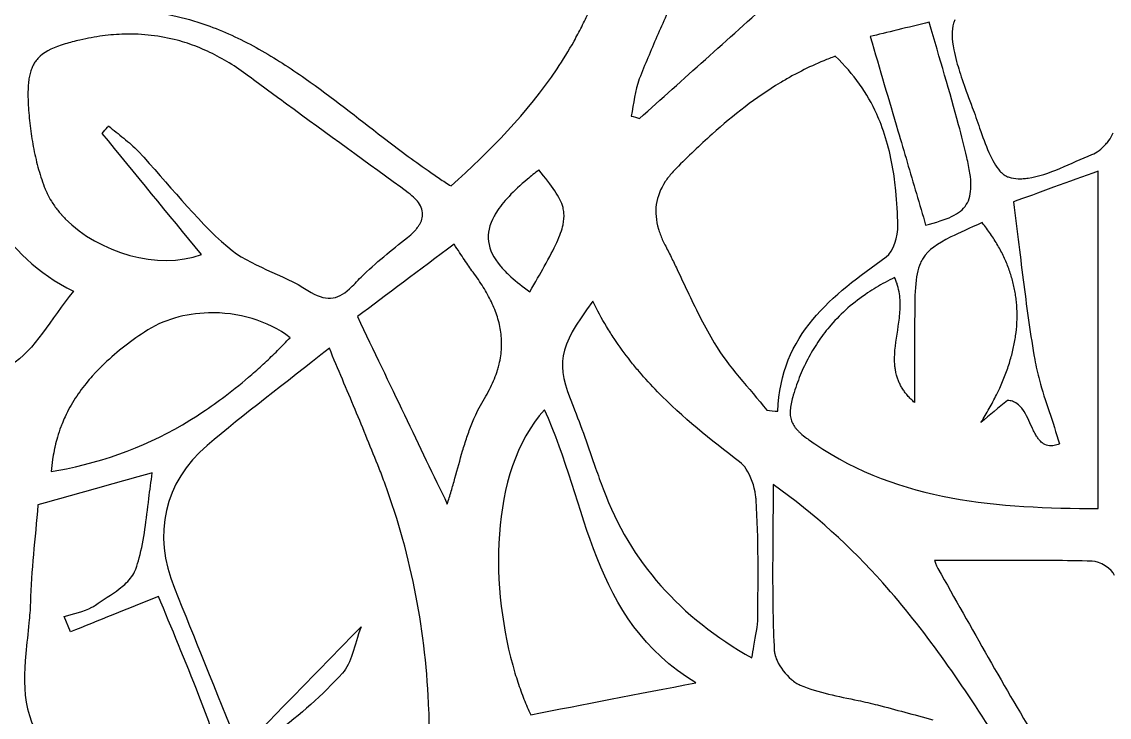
# Model space of a CAD drawing. Extents: x 0 to 430, y 0 to 430.
# Drawn here: x 82.9 to 142.4, y 235.5 to 273.6 of the extents above; entities that cross this region are included whole.
import ezdxf

# ---------------------------------------------------------------- set-up
doc = ezdxf.new("R2010")
doc.units = 0
doc.layers.add('Calque_1', color=7, linetype='CONTINUOUS')

msp = doc.modelspace()

# ---------------------------------------------------------------- linework, layer by layer
at = {"layer": 'Calque_1', "color": 7}
for points in [[(132.58785, 273.54611), (132.58755, 273.54611)], [(88.52355, 272.88742), (88.52409, 272.88723)], [(113.5557, 273.29857), (113.5557, 273.29908)], [(117.67425, 272.75804), (117.67425, 272.75753)], [(91.41071, 272.55256), (91.4102, 272.55256)], [(113.13402, 272.50275), (113.13402, 272.50327)], [(127.43642, 271.67543), (127.43644, 271.67594)], [(83.46445, 271.06357), (83.46445, 271.06306)], [(83.58331, 271.29405), (83.58331, 271.29353)], [(112.20643, 270.98915), (112.20643, 270.98967)], [(83.30425, 270.51735), (83.30425, 270.51684)], [(83.37195, 270.80571), (83.37195, 270.80519)], [(83.23765, 269.83781), (83.23765, 269.83729)], [(83.25985, 270.19541), (83.25985, 270.19489)], [(83.23565, 269.44145), (83.23565, 269.44093)], [(83.25325, 269.00375), (83.25325, 269.00324)], [(83.29455, 268.43583), (83.29455, 268.43531)], [(83.35295, 267.86584), (83.35295, 267.86532)], [(87.30034, 267.44847), (87.30034, 267.44899)], [(83.42995, 267.29533), (83.42995, 267.29481)], [(88.47955, 267.18754), (88.48006, 267.18754)], [(83.64336, 266.16361), (83.64336, 266.1631)], [(83.78185, 265.60758), (83.78185, 265.60706)], [(83.94308, 265.06032), (83.94308, 265.05981)], [(111.20944, 265.45132), (111.20901, 265.45137)], [(118.72896, 265.53575), (118.72896, 265.53523)], [(136.61214, 265.23919), (136.61266, 265.23868)], [(136.77854, 265.12447), (136.77905, 265.12396)], [(141.83141, 246.8954), (141.83141, 265.37969), (141.83091, 265.38007)], [(84.1286, 264.52547), (84.1286, 264.52496)], [(106.39851, 264.57249), (106.39903, 264.57249)], [(84.24074, 264.25469), (84.24074, 264.25417)], [(84.52081, 263.73278), (84.52081, 263.73227)], [(84.68721, 263.48164), (84.68721, 263.48112)], [(112.5308, 263.38737), (112.5308, 263.38788)], [(85.06806, 263.00312), (85.06857, 263.00261)], [(104.77678, 262.67048), (104.77678, 262.67099)], [(112.5825, 263.08919), (112.5825, 263.08971)], [(104.49872, 262.21211), (104.49872, 262.21262)], [(112.5355, 262.44892), (112.5355, 262.44944)], [(135.71979, 262.25521), (135.71979, 262.25572)], [(117.85101, 261.9308), (117.85101, 261.93028)], [(106.5652, 261.38338), (106.56485, 261.38342)], [(136.50888, 261.00412), (136.50888, 261.00464)], [(137.48906, 261.35861), (137.48906, 261.35809)], [(107.13519, 260.52555), (107.13519, 260.52606), (107.13519, 260.52658)], [(132.25075, 260.62481), (132.25075, 260.6243)], [(136.66702, 260.68683), (136.66702, 260.68734)], [(136.80913, 260.36746), (136.80913, 260.36798)], [(107.60545, 259.84807), (107.60545, 259.84859)], [(111.50765, 260.16172), (111.50765, 260.16224)], [(136.93625, 260.04604), (136.93625, 260.04655)], [(137.04735, 259.72254), (137.04735, 259.72306)], [(101.14647, 259.23813), (101.14647, 259.23865)], [(107.89742, 259.43982), (107.89742, 259.44034), (107.89742, 259.44086)], [(108.16407, 259.03261), (108.16407, 259.03313), (108.16407, 259.03365)], [(130.68744, 259.5546), (130.68744, 259.55511)], [(130.77994, 259.33394), (130.77994, 259.33445)], [(137.14295, 259.39698), (137.14295, 259.3975)], [(137.22355, 259.06935), (137.22355, 259.06987)], [(108.40281, 258.6254), (108.40281, 258.62592), (108.40281, 258.62644)], [(137.28815, 258.73966), (137.28815, 258.74017)], [(108.61314, 258.21768), (108.61314, 258.21819)], [(93.11298, 257.62201), (93.11348, 257.62256)], [(108.79245, 257.8074), (108.79245, 257.8084)], [(108.93922, 257.39451), (108.93922, 257.39503), (108.93922, 257.39554)], [(137.39095, 257.73662), (137.39095, 257.73714)], [(137.39495, 257.39762), (137.39495, 257.39814)], [(109.05187, 256.97852), (109.05187, 256.97903), (109.05187, 256.97955)], [(127.1998, 256.9532), (127.1998, 256.95269)], [(97.58764, 256.26034), (97.58764, 256.26086)], [(109.12787, 256.55787), (109.12787, 256.55839), (109.12787, 256.5589)], [(109.16667, 256.13206), (109.16667, 256.13257), (109.16667, 256.13309)], [(126.86493, 256.54548), (126.86493, 256.54496)], [(96.90293, 255.56168), (96.90344, 255.56219), (96.90344, 255.56271)], [(99.73792, 255.6827), (99.73736, 255.68265)], [(109.16467, 255.70004), (109.16467, 255.70056), (109.16467, 255.70108)], [(137.25805, 256.01683), (137.25805, 256.01734)], [(96.20632, 254.89091), (96.20684, 254.89143)], [(109.12227, 255.26079), (109.12227, 255.26131), (109.12227, 255.26182)], [(136.99715, 254.95436), (136.99715, 254.95488)], [(138.36342, 255.06494), (138.36342, 255.06442)], [(86.88525, 254.30424), (86.88525, 254.30372)], [(108.90527, 254.35749), (108.90527, 254.358), (108.90527, 254.35852)], [(130.70204, 254.72853), (130.70204, 254.72905)], [(130.72834, 254.51821), (130.72834, 254.51873)], [(86.50441, 253.87069), (86.50441, 253.87017)], [(95.49629, 254.24909), (95.49681, 254.24961)], [(130.89887, 253.89706), (130.89887, 253.89758)], [(130.99087, 253.69346), (130.99087, 253.69397)], [(138.61871, 253.93271), (138.61871, 253.93219)], [(86.15042, 253.418), (86.15042, 253.41748), (86.15042, 253.41696)], [(131.10353, 253.49192), (131.10353, 253.49243)], [(85.82486, 252.94413), (85.82486, 252.94361), (85.82486, 252.94309)], [(108.2247, 252.92708), (108.2247, 252.9276)], [(125.0361, 252.72504), (125.0361, 252.72452)], [(85.26727, 251.92765), (85.26676, 251.92713)], [(85.52979, 252.44752), (85.52979, 252.447)], [(124.9709, 252.06616), (124.9709, 252.06565)], [(124.9782, 252.37777), (124.9782, 252.37726)], [(124.988, 251.92147), (124.988, 251.92095)], [(135.86802, 252.37777), (135.86802, 252.37829)], [(85.03884, 251.38246), (85.03884, 251.38195)], [(107.53947, 251.53854), (107.53947, 251.53906)], [(84.84712, 250.81092), (84.84712, 250.81041)], [(125.30064, 251.26621), (125.30064, 251.26569)], [(125.54404, 251.01713), (125.54404, 251.01662)], [(125.86185, 250.7634), (125.86236, 250.76288)], [(138.45802, 250.86782), (138.45751, 250.86833)], [(84.69315, 250.21091), (84.69315, 250.21039)], [(107.03459, 250.06059), (107.03459, 250.06111), (107.03459, 250.06162)], [(122.56132, 249.06236), (122.56132, 249.06288)], [(106.61653, 248.57179), (106.61653, 248.57231), (106.61653, 248.57283)], [(102.78889, 248.24284), (102.78889, 248.24336)], [(106.41137, 247.84781), (106.41137, 247.84832)], [(114.72559, 247.98284), (114.72559, 247.98233)], [(124.03557, 248.2103), (124.03507, 248.21029)], [(89.85472, 247.44711), (89.85472, 247.44762)], [(123.10703, 247.35601), (123.10703, 247.35652)], [(83.78017, 247.1132), (83.78017, 247.11268)], [(137.18264, 244.06195), (137.18259, 244.06226)], [(88.23316, 242.50167), (88.23368, 242.50167)], [(88.52979, 242.74869), (88.5303, 242.74869)], [(85.55477, 240.14161), (85.22146, 240.97825)], [(124.11659, 238.984), (124.11659, 238.98348)], [(124.249, 238.57213), (124.24951, 238.57161)], [(125.27994, 237.35773), (125.28046, 237.35721)]]:
    msp.add_lwpolyline(points, dxfattribs=at)
for points in [[(114.16235, 258.26025)], [(111.51028, 252.31443)], [(90.04437, 248.85632)]]:
    msp.add_lwpolyline(points, close=True, dxfattribs=at)
for points in [[(0.14455, 214.99998), (0.14454, 333.66137), (96.33861, 429.85544), (215, 429.85545)], [(116.71927, 268.27201), (119.1115, 270.41545), (121.50358, 272.55883), (124.05991, 274.84939)], [(118.70106, 275.05454), (118.35299, 274.29182), (118.00837, 273.52731), (117.67425, 272.75804)], [(89.49618, 274.16415), (90.80159, 274.04832), (92.02558, 273.75179), (93.19053, 273.32337)], [(113.5557, 273.29908), (113.69125, 273.5689), (113.8218, 273.8433), (113.94689, 274.12281)], [(93.19053, 273.32337), (94.12248, 272.98065), (95.01662, 272.55355), (95.88442, 272.06712)], [(132.58755, 273.54611), (131.43397, 273.26473), (130.20277, 272.96457), (129.35209, 272.75701)], [(134.19395, 267.92423), (133.71503, 269.7135), (133.15324, 271.53234), (132.58785, 273.54611)], [(133.91518, 273.48727), (133.79882, 273.10833), (133.80948, 272.63184), (133.92858, 272.02896)], [(133.98388, 273.66814), (133.95748, 273.61044), (133.93448, 273.55025), (133.91518, 273.48727)], [(87.92464, 272.85623), (87.52283, 272.82453), (87.11647, 272.77103), (86.70456, 272.69603)], [(88.52409, 272.88723), (88.32582, 272.88223), (88.12537, 272.87203), (87.92464, 272.85623)], [(91.4102, 272.55256), (90.47697, 272.80121), (89.51557, 272.91226), (88.52355, 272.88742)], [(113.13402, 272.50327), (113.2794, 272.76393), (113.42013, 273.02875), (113.5557, 273.29857)], [(117.67425, 272.75753), (117.34019, 271.98841), (117.0164, 271.21463), (116.70997, 270.43467)], [(129.35209, 272.75701), (129.88508, 270.94395), (130.36785, 269.3033), (130.86983, 267.59557)], [(85.2783, 272.35807), (84.67284, 272.17662), (84.22573, 271.9701), (83.9068, 271.68214)], [(86.08238, 272.56736), (85.78774, 272.49916), (85.52036, 272.43063), (85.2783, 272.35807)], [(86.70456, 272.69603), (86.49877, 272.65863), (86.29075, 272.61563), (86.08238, 272.56736)], [(91.96727, 272.38668), (91.78299, 272.44738), (91.59722, 272.50284), (91.41071, 272.55256)], [(93.06074, 271.9557), (92.70059, 272.12148), (92.33614, 272.26513), (91.96727, 272.38668)], [(112.20643, 270.98967), (112.53273, 271.4777), (112.84316, 271.98131), (113.13402, 272.50275)], [(83.9068, 271.68214), (83.843, 271.62454), (83.78436, 271.56378), (83.73059, 271.49921)], [(94.12838, 271.39191), (93.77664, 271.60216), (93.42089, 271.78991), (93.06074, 271.9557)], [(95.88442, 272.06712), (96.31832, 271.8239), (96.7454, 271.56586), (97.16755, 271.29611)], [(127.43644, 271.67594), (127.22302, 271.59864), (127.01209, 271.51662), (126.80392, 271.43099)], [(129.7076, 268.50767), (129.19524, 269.64031), (128.46679, 270.70527), (127.43642, 271.67543)], [(133.92858, 272.02896), (133.96828, 271.82808), (134.01988, 271.61346), (134.0831, 271.38352)], [(83.46445, 271.06306), (83.42935, 270.98196), (83.39855, 270.8965), (83.37195, 270.80571)], [(83.58331, 271.29353), (83.53911, 271.22103), (83.49971, 271.14483), (83.46445, 271.06357)], [(83.73059, 271.49921), (83.67679, 271.43461), (83.62755, 271.36651), (83.58331, 271.29405)], [(95.17121, 270.69428), (94.82758, 270.94916), (94.48011, 271.18168), (94.12838, 271.39191)], [(97.16755, 271.29611), (97.5897, 271.02635), (98.00692, 270.74484), (98.42019, 270.45481)], [(106.39903, 264.57249), (108.53152, 266.49881), (110.57459, 268.54864), (112.20643, 270.98915)], [(126.80392, 271.43099), (126.38759, 271.25974), (125.98173, 271.07241), (125.58488, 270.8703)], [(134.0831, 271.38352), (134.27264, 270.69359), (134.5648, 269.86831), (134.94196, 268.87876)], [(83.30425, 270.51684), (83.28575, 270.41542), (83.27075, 270.30831), (83.25985, 270.19541)], [(83.37195, 270.80519), (83.34535, 270.71439), (83.32275, 270.61874), (83.30425, 270.51735)], [(97.38761, 269.0613), (96.64738, 269.6035), (95.90811, 270.14759), (95.17121, 270.69428)], [(98.42019, 270.45481), (99.86661, 269.43971), (101.26714, 268.31953), (102.68349, 267.22865)], [(116.70997, 270.43467), (116.45996, 269.79802), (116.40955, 269.08311), (116.26813, 268.40379)], [(124.99628, 270.55663), (124.80246, 270.44856), (124.61021, 270.3365), (124.42061, 270.22176)], [(125.58488, 270.8703), (125.38645, 270.76925), (125.19023, 270.66477), (124.99628, 270.55663)], [(83.23765, 269.83729), (83.23365, 269.71194), (83.23365, 269.5801), (83.23565, 269.44145)], [(83.25985, 270.19489), (83.24895, 270.08196), (83.24145, 269.96313), (83.23765, 269.83781)], [(124.42061, 270.22176), (123.09266, 269.41808), (121.86488, 268.45571), (120.69267, 267.40643)], [(83.23565, 269.44093), (83.23865, 269.30225), (83.24465, 269.15663), (83.25325, 269.00375)], [(83.25325, 269.00324), (83.26415, 268.81464), (83.27805, 268.62565), (83.29455, 268.43583)], [(104.05852, 264.1939), (101.83961, 265.82288), (99.60828, 267.4347), (97.38761, 269.0613)], [(134.94196, 268.87876), (135.00826, 268.70476), (135.07418, 268.51896), (135.14091, 268.32634)], [(83.29455, 268.43531), (83.31105, 268.24564), (83.33045, 268.05593), (83.35295, 267.86584)], [(116.26813, 268.40379), (116.41858, 268.35979), (116.56911, 268.31599), (116.71927, 268.27201)], [(129.94635, 267.93613), (129.87255, 268.12852), (129.793, 268.31889), (129.7076, 268.50767)], [(135.14091, 268.32634), (135.20761, 268.13372), (135.27503, 267.9346), (135.344, 267.73361)], [(78.73117, 267.94413), (80.28101, 264.36565), (81.75508, 260.74944), (85.73034, 258.81348)], [(83.35295, 267.86532), (83.37545, 267.67523), (83.40115, 267.48505), (83.42995, 267.29533)], [(87.30034, 267.44899), (87.39854, 267.56518), (87.49715, 267.6816), (87.59541, 267.7978)], [(92.72792, 260.81942), (90.89497, 263.05867), (89.09772, 265.25352), (87.30034, 267.44847)], [(87.59541, 267.7978), (87.61331, 267.819), (87.63121, 267.8402), (87.64911, 267.8614)], [(87.64911, 267.8614), (87.92018, 267.63139), (88.20348, 267.41291), (88.47955, 267.18754)], [(120.69267, 267.40643), (120.02278, 266.80679), (119.37088, 266.17904), (118.72896, 265.53575)], [(130.68222, 264.93476), (130.54388, 265.96831), (130.31528, 266.97414), (129.94635, 267.93613)], [(130.86983, 267.59557), (131.03712, 267.02642), (131.20969, 266.43841), (131.37522, 265.87526)], [(134.6425, 266.13881), (134.50416, 266.73472), (134.35363, 267.32784), (134.19395, 267.92423)], [(135.344, 267.73361), (135.65442, 266.82906), (135.99661, 265.89193), (136.45504, 265.38957)], [(142.4154, 267.05913), (142.5136, 267.1946), (142.59439, 267.33621), (142.6495, 267.47512)], [(83.42995, 267.29481), (83.45875, 267.10493), (83.49055, 266.91561), (83.52605, 266.72689)], [(88.48006, 267.18754), (88.75602, 266.96223), (89.02487, 266.72971), (89.26658, 266.47233)], [(102.68349, 267.22865), (103.49286, 266.6053), (104.30763, 265.99146), (105.13864, 265.41223)], [(141.48988, 266.28967), (141.75124, 266.39332), (142.02976, 266.60712), (142.25624, 266.86173)], [(142.25624, 266.86173), (142.31284, 266.92533), (142.36633, 266.9914), (142.4154, 267.05913)], [(83.52605, 266.72689), (83.56155, 266.53817), (83.60085, 266.35037), (83.64336, 266.16361)], [(89.26658, 266.47233), (90.90559, 264.72587), (92.3662, 262.78055), (94.17015, 261.23183)], [(137.9981, 265.00086), (139.10541, 265.15804), (140.373, 265.8469), (141.48988, 266.28967)], [(83.64336, 266.1631), (83.68586, 265.97651), (83.73196, 265.79142), (83.78185, 265.60758)], [(83.78185, 265.60706), (83.83175, 265.42322), (83.88543, 265.24062), (83.94308, 265.06032)], [(131.37522, 265.87526), (131.70635, 264.74873), (132.05745, 263.5538), (132.38653, 262.43413)], [(134.7397, 265.68664), (134.7116, 265.83019), (134.6792, 265.98065), (134.6425, 266.13881)], [(134.8105, 265.27685), (134.7915, 265.40673), (134.7678, 265.54308), (134.7397, 265.68664)], [(83.94308, 265.05981), (84.00078, 264.87951), (84.06284, 264.70144), (84.1286, 264.52547)], [(105.13864, 265.41223), (105.34638, 265.26742), (105.55497, 265.12496), (105.76496, 264.98487)], [(105.76496, 264.98487), (105.97484, 264.84485), (106.18603, 264.70701), (106.39851, 264.57249)], [(111.20901, 265.45137), (110.98745, 265.27926), (110.77912, 265.11119), (110.58424, 264.94701)], [(112.5308, 263.38788), (112.37786, 263.97894), (111.92941, 264.55592), (111.20944, 265.45132)], [(118.50521, 265.29752), (118.36456, 265.1382), (118.24074, 264.97741), (118.13365, 264.81486)], [(118.72896, 265.53523), (118.65016, 265.45633), (118.57553, 265.37717), (118.50521, 265.29752)], [(134.8055, 264.00561), (134.8887, 264.34337), (134.8863, 264.75735), (134.8105, 265.27685)], [(136.45504, 265.38957), (136.50594, 265.33377), (136.55824, 265.28361), (136.61214, 265.23919)], [(136.61266, 265.23868), (136.66636, 265.19448), (136.72164, 265.15608), (136.77854, 265.12447)], [(136.77905, 265.12396), (136.83615, 265.09216), (136.89472, 265.06736), (136.95527, 265.04956)], [(136.95527, 265.04956), (137.11612, 265.00226), (137.28507, 264.97696), (137.45912, 264.96996)], [(141.83091, 265.38007), (140.25125, 264.80849), (138.46139, 264.16054), (137.19192, 263.7011)], [(137.72473, 264.97296), (137.81443, 264.97796), (137.90599, 264.98776), (137.9981, 265.00086)], [(84.1286, 264.52496), (84.1627, 264.43386), (84.2002, 264.34375), (84.24074, 264.25469)], [(110.58424, 264.94701), (110.19433, 264.61849), (109.85791, 264.30484), (109.57448, 264.0034)], [(118.13365, 264.81486), (117.59821, 264.00215), (117.48034, 263.14595), (117.75641, 262.21295)], [(130.75462, 264.31154), (130.73382, 264.52035), (130.70992, 264.72805), (130.68222, 264.93476)], [(137.45912, 264.96996), (137.54612, 264.96696), (137.63502, 264.96696), (137.72473, 264.97296)], [(84.24074, 264.25417), (84.25414, 264.22467), (84.27004, 264.19607), (84.28414, 264.16687)], [(84.28414, 264.16687), (84.35534, 264.01925), (84.43297, 263.87417), (84.52081, 263.73278)], [(104.66778, 263.58308), (104.53897, 263.786), (104.33752, 263.98913), (104.05852, 264.1939)], [(109.57448, 264.0034), (109.29104, 263.70196), (109.06047, 263.41278), (108.88305, 263.13213)], [(130.86624, 262.40882), (130.85104, 263.04958), (130.81714, 263.68511), (130.75462, 264.31154)], [(134.61482, 263.5524), (134.70082, 263.68699), (134.76388, 263.83671), (134.8055, 264.00561)], [(84.52081, 263.73227), (84.57351, 263.64747), (84.62897, 263.564), (84.68721, 263.48164)], [(84.68721, 263.48112), (84.74541, 263.39882), (84.80669, 263.31849), (84.87015, 263.23876)], [(84.87015, 263.23876), (84.92365, 263.17156), (84.98002, 263.10566), (85.03706, 263.04032)], [(104.82178, 262.82292), (104.87648, 263.0764), (104.82878, 263.32942), (104.66778, 263.58308)], [(112.5825, 263.08971), (112.5735, 263.19036), (112.5562, 263.28902), (112.5308, 263.38737)], [(132.38653, 262.43413), (133.55999, 262.72046), (134.27095, 263.01409), (134.61482, 263.5524)], [(137.19192, 263.7011), (137.29887, 262.88942), (137.39601, 262.1113), (137.48906, 261.35861)], [(85.03706, 263.04032), (85.04776, 263.02812), (85.05726, 263.01522), (85.06806, 263.00312)], [(85.06857, 263.00261), (85.06957, 263.00161), (85.07157, 262.99961), (85.07257, 262.99861)], [(85.07257, 262.99861), (85.13977, 262.92311), (85.20912, 262.84873), (85.28082, 262.77589)], [(85.28082, 262.77589), (87.11179, 260.9155), (90.36601, 259.94147), (92.72792, 260.81942)], [(104.70748, 262.51855), (104.73448, 262.56925), (104.75768, 262.61986), (104.77678, 262.67048)], [(104.77678, 262.67099), (104.79588, 262.72179), (104.81078, 262.77223), (104.82178, 262.82292)], [(108.76007, 262.92336), (108.23141, 261.95569), (108.35044, 261.08689), (109.10681, 260.18141)], [(108.88305, 263.13213), (108.83875, 263.06193), (108.79785, 262.99247), (108.76007, 262.92336)], [(112.5355, 262.44944), (112.5851, 262.67858), (112.6003, 262.88771), (112.5825, 263.08919)], [(104.0171, 261.7496), (104.14569, 261.85298), (104.26044, 261.95658), (104.36023, 262.05914)], [(104.36023, 262.05914), (104.41003, 262.11034), (104.45633, 262.1611), (104.49872, 262.21211)], [(104.49872, 262.21262), (104.54112, 262.26372), (104.57962, 262.31462), (104.61448, 262.36559)], [(104.61448, 262.36559), (104.64928, 262.41659), (104.68048, 262.46769), (104.70748, 262.51855)], [(111.50765, 260.16224), (112.07343, 261.17744), (112.41133, 261.87569), (112.5355, 262.44892)], [(117.75641, 262.21295), (117.78401, 262.11965), (117.81551, 262.02565), (117.85101, 261.9308)], [(130.22235, 260.68231), (130.64414, 260.98258), (130.88019, 261.82521), (130.86624, 262.40882)], [(135.48311, 262.56372), (134.79052, 262.25646), (134.22781, 262.00667), (133.77055, 261.7772)], [(135.71979, 262.25572), (135.64359, 262.35877), (135.56464, 262.46124), (135.48311, 262.56372)], [(135.94096, 261.94566), (135.87006, 262.04918), (135.79595, 262.15227), (135.71979, 262.25521)], [(101.47617, 259.57971), (102.26098, 260.36288), (103.14973, 261.05253), (104.0171, 261.7496)], [(117.85101, 261.93028), (117.92191, 261.74056), (118.0083, 261.54786), (118.11043, 261.3515)], [(133.77055, 261.7772), (133.00849, 261.39474), (132.53971, 261.06856), (132.25075, 260.62481)], [(136.33525, 261.31986), (136.21427, 261.52956), (136.08293, 261.7384), (135.94096, 261.94566)], [(94.17015, 261.23183), (95.40324, 260.17292), (97.16372, 259.75391), (98.55955, 258.85006)], [(106.56485, 261.38342), (104.66736, 259.96132), (102.8491, 258.59899), (101.27163, 257.41673)], [(107.13519, 260.52658), (106.97042, 260.77449), (106.78856, 261.05242), (106.5652, 261.38338)], [(118.11043, 261.3515), (118.22606, 261.12913), (118.33898, 260.90525), (118.44994, 260.68023)], [(136.50888, 261.00464), (136.45358, 261.11012), (136.39575, 261.21501), (136.33525, 261.31986)], [(136.66702, 260.68734), (136.61702, 260.79333), (136.56408, 260.89877), (136.50888, 261.00412)], [(137.48906, 261.35809), (137.58206, 260.60559), (137.67118, 259.87873), (137.76139, 259.1696)], [(107.60545, 259.84859), (107.44832, 260.0599), (107.29989, 260.27775), (107.13519, 260.52555)], [(118.44994, 260.68023), (118.56091, 260.45521), (118.67, 260.22937), (118.77809, 260.00275)], [(124.29248, 252.22856), (124.43554, 256.46229), (127.27886, 258.58609), (130.22235, 260.68231)], [(132.09779, 260.34318), (131.78758, 259.64656), (131.78666, 258.65222), (131.78462, 256.88396)], [(132.25075, 260.6243), (132.19305, 260.5357), (132.14201, 260.44256), (132.09779, 260.34318)], [(136.80913, 260.36798), (136.76433, 260.47463), (136.71703, 260.58084), (136.66702, 260.68683)], [(136.93625, 260.04655), (136.89665, 260.15387), (136.85395, 260.26083), (136.80913, 260.36746)], [(107.89742, 259.44086), (107.80432, 259.57656), (107.70668, 259.71192), (107.60545, 259.84807)], [(109.10681, 260.18141), (109.13221, 260.15101), (109.16061, 260.12041), (109.18741, 260.08991)], [(109.18741, 260.08991), (109.19041, 260.08591), (109.19441, 260.08191), (109.19771, 260.07801)], [(109.19771, 260.07801), (109.33964, 259.91778), (109.49937, 259.75631), (109.68089, 259.59277)], [(110.71804, 258.77886), (111.01819, 259.2987), (111.28132, 259.75562), (111.50765, 260.16172)], [(118.77809, 260.00275), (119.2105, 259.09613), (119.62717, 258.18112), (120.0855, 257.29077)], [(137.04735, 259.72306), (137.01295, 259.83106), (136.97585, 259.93873), (136.93625, 260.04604)], [(137.14295, 259.3975), (137.11365, 259.5062), (137.08175, 259.61455), (137.04735, 259.72254)], [(100.84365, 258.93686), (100.94265, 259.02646), (101.04334, 259.12683), (101.14647, 259.23813)], [(101.14647, 259.23865), (101.25385, 259.35451), (101.36416, 259.46794), (101.47617, 259.57971)], [(108.16407, 259.03365), (108.07987, 259.16907), (107.99037, 259.30425), (107.89742, 259.43982)], [(108.40281, 258.62644), (108.32801, 258.762), (108.24825, 258.8972), (108.16407, 259.03261)], [(109.68089, 259.59277), (109.97488, 259.32785), (110.32055, 259.05757), (110.71804, 258.77886)], [(130.17274, 259.29001), (129.837, 259.10807), (129.5161, 258.91516), (129.21052, 258.71072)], [(130.68744, 259.55511), (130.512, 259.46951), (130.34061, 259.38098), (130.17274, 259.29001)], [(130.77994, 259.33445), (130.75244, 259.40805), (130.72144, 259.48123), (130.68744, 259.5546)], [(130.85334, 259.11379), (130.83184, 259.18739), (130.80744, 259.26053), (130.77994, 259.33394)], [(130.94994, 258.67041), (130.92774, 258.8183), (130.89634, 258.96636), (130.85334, 259.11379)], [(137.22355, 259.06987), (137.19935, 259.17929), (137.17225, 259.28828), (137.14295, 259.39698)], [(137.28815, 258.74017), (137.26915, 258.85032), (137.24775, 258.95994), (137.22355, 259.06935)], [(137.76139, 259.1696), (137.85169, 258.4601), (137.94294, 257.76873), (138.04148, 257.08704)], [(85.73034, 258.81348), (84.46169, 257.25437), (83.63042, 255.57877), (82.27998, 254.76489)], [(98.55955, 258.85006), (99.5265, 258.22407), (100.14985, 258.30896), (100.84365, 258.93686)], [(108.61314, 258.21819), (108.54824, 258.35418), (108.47762, 258.48986), (108.40281, 258.6254)], [(129.21052, 258.71072), (128.44658, 258.19961), (127.77676, 257.61671), (127.1998, 256.9532)], [(130.99024, 258.22651), (130.98524, 258.3746), (130.97214, 258.52252), (130.94994, 258.67041)], [(137.33775, 258.40789), (137.32385, 258.51879), (137.30715, 258.62951), (137.28815, 258.73966)], [(108.79245, 257.8084), (108.73805, 257.94525), (108.67807, 258.08156), (108.61314, 258.21768)], [(114.16232, 258.26025), (112.21914, 255.62392), (112.13197, 254.84797), (113.08331, 252.50918)], [(114.91838, 256.86551), (114.6502, 257.31065), (114.39752, 257.77489), (114.16235, 258.26025)], [(130.98524, 257.78209), (130.99324, 257.93014), (130.99524, 258.07842), (130.99024, 258.22651)], [(137.37185, 258.07355), (137.36285, 258.18538), (137.35165, 258.29683), (137.33775, 258.40789)], [(137.39095, 257.73714), (137.38695, 257.84975), (137.38065, 257.96172), (137.37185, 258.07355)], [(93.11348, 257.62256), (91.85527, 257.58696), (90.61515, 257.24154), (89.61446, 256.56888)], [(97.58764, 256.26086), (96.37859, 257.20139), (94.73066, 257.66778), (93.11298, 257.62201)], [(101.27163, 257.41673), (101.27171, 257.41658), (101.27156, 257.41596), (101.27163, 257.41573)], [(101.27163, 257.41573), (103.0764, 253.65047), (104.69574, 250.27282), (106.19278, 247.14969)], [(108.93922, 257.39554), (108.89592, 257.53343), (108.84682, 257.67055), (108.79245, 257.8074)], [(109.05187, 256.97955), (109.02037, 257.1186), (108.98237, 257.25679), (108.93922, 257.39451)], [(120.0855, 257.29077), (120.31463, 256.84567), (120.55385, 256.40666), (120.81104, 255.97819)], [(130.88914, 256.89584), (130.91074, 257.04304), (130.93084, 257.19097), (130.94754, 257.33871)], [(130.94754, 257.33871), (130.96414, 257.48645), (130.97754, 257.63405), (130.98524, 257.78209)], [(137.38355, 257.05656), (137.38955, 257.1706), (137.39355, 257.28439), (137.39495, 257.39762)], [(137.39495, 257.39814), (137.39595, 257.51137), (137.39509, 257.62418), (137.39095, 257.73662)], [(109.12787, 256.5589), (109.10867, 256.69958), (109.08337, 256.83947), (109.05187, 256.97852)], [(115.33179, 256.2118), (115.19015, 256.42522), (115.05246, 256.64294), (114.91838, 256.86551)], [(127.1998, 256.95269), (127.0845, 256.82008), (126.97282, 256.68457), (126.86493, 256.54548)], [(130.68554, 255.15383), (130.69254, 255.72378), (130.80265, 256.30707), (130.88914, 256.89584)], [(131.78462, 256.88396), (131.78362, 255.49168), (131.78411, 254.09923), (131.78411, 252.70695)], [(137.31485, 256.36616), (137.34775, 256.59792), (137.37085, 256.82812), (137.38355, 257.05656)], [(138.04148, 257.08704), (138.13998, 256.40552), (138.24554, 255.73428), (138.36342, 255.06494)], [(89.61446, 256.56888), (88.77309, 256.00346), (87.98456, 255.39617), (87.29006, 254.71887)], [(96.90344, 255.56271), (97.13328, 255.79071), (97.36166, 256.02326), (97.58764, 256.26034)], [(109.16667, 256.13309), (109.16067, 256.27568), (109.14707, 256.4172), (109.12787, 256.55787)], [(109.16467, 255.70108), (109.17167, 255.84589), (109.17267, 255.98946), (109.16667, 256.13206)], [(116.22372, 254.9819), (115.91304, 255.37583), (115.61506, 255.78494), (115.33179, 256.2118)], [(126.86493, 256.54496), (126.6491, 256.26666), (126.44761, 255.97516), (126.26135, 255.67008)], [(137.25805, 256.01734), (137.27955, 256.13408), (137.29845, 256.25028), (137.31485, 256.36616)], [(99.73736, 255.68265), (97.24355, 253.70567), (95.09412, 252.09189), (93.04836, 250.35584)], [(96.20684, 254.89143), (96.44104, 255.11012), (96.67299, 255.33359), (96.90293, 255.56168)], [(101.14403, 252.32993), (100.68816, 253.41811), (100.21797, 254.52657), (99.73792, 255.6827)], [(109.12227, 255.26182), (109.14357, 255.40917), (109.15737, 255.55521), (109.16467, 255.70004)], [(120.81104, 255.97819), (121.60729, 254.65127), (122.71837, 253.51274), (123.68942, 252.29056)], [(126.26135, 255.67008), (126.16815, 255.51748), (126.07894, 255.36139), (125.99315, 255.20189)], [(137.09895, 255.31144), (137.13045, 255.42994), (137.15975, 255.54834), (137.18625, 255.66594)], [(137.18625, 255.66594), (137.21275, 255.78339), (137.23665, 255.90026), (137.25805, 256.01683)], [(95.49681, 254.24961), (95.73567, 254.4586), (95.97212, 254.67224), (96.20632, 254.89091)], [(109.03597, 254.81379), (109.07207, 254.96433), (109.10087, 255.11307), (109.12227, 255.26079)], [(116.69915, 254.40209), (116.53765, 254.59173), (116.37906, 254.78494), (116.22372, 254.9819)], [(125.99315, 255.20189), (125.90735, 255.04238), (125.82509, 254.87957), (125.74665, 254.71303)], [(130.70204, 254.72905), (130.68874, 254.86974), (130.68384, 255.01134), (130.68554, 255.15383)], [(136.88036, 254.59521), (136.92176, 254.71536), (136.96076, 254.83512), (136.99715, 254.95436)], [(136.99715, 254.95488), (137.03365, 255.07427), (137.06745, 255.19295), (137.09895, 255.31144)], [(138.36342, 255.06442), (138.39682, 254.87452), (138.43532, 254.68556), (138.47815, 254.49701)], [(86.88525, 254.30372), (86.86925, 254.28652), (86.85455, 254.26832), (86.83875, 254.25102)], [(87.28006, 254.70887), (87.14484, 254.57668), (87.013, 254.44199), (86.88525, 254.30424)], [(87.29006, 254.71887), (87.28706, 254.71587), (87.28406, 254.71187), (87.28006, 254.70887)], [(108.72751, 253.8924), (108.79461, 254.04913), (108.85401, 254.20416), (108.90527, 254.35749)], [(108.90527, 254.35852), (108.92467, 254.41662), (108.93767, 254.47347), (108.95487, 254.53112)], [(108.95487, 254.53112), (108.98307, 254.62552), (109.01367, 254.72054), (109.03597, 254.81379)], [(117.70167, 253.30396), (117.35686, 253.65763), (117.02213, 254.02279), (116.69915, 254.40209)], [(125.74665, 254.71303), (125.66815, 254.54635), (125.59353, 254.37633), (125.52238, 254.20247)], [(130.72834, 254.51873), (130.71724, 254.58843), (130.70864, 254.65836), (130.70204, 254.72853)], [(130.89887, 253.89758), (130.81637, 254.10191), (130.76164, 254.30884), (130.72834, 254.51821)], [(136.26438, 253.12863), (136.50905, 253.62513), (136.71463, 254.11396), (136.88036, 254.59521)], [(138.47815, 254.49701), (138.52095, 254.30846), (138.56815, 254.12085), (138.61871, 253.93271)], [(86.50441, 253.87017), (86.38195, 253.72265), (86.26372, 253.57228), (86.15042, 253.418)], [(86.83875, 254.25102), (86.72463, 254.12636), (86.61194, 254.00023), (86.50441, 253.87069)], [(94.03178, 253.05485), (94.53069, 253.43236), (95.01839, 253.83098), (95.49629, 254.24909)], [(108.50117, 253.41491), (108.58487, 253.57564), (108.66028, 253.73537), (108.72751, 253.8924)], [(125.32032, 253.67072), (125.25652, 253.48955), (125.19649, 253.30485), (125.13997, 253.11623)], [(125.52238, 254.20247), (125.45128, 254.02875), (125.3841, 253.85174), (125.32032, 253.67072)], [(130.99087, 253.69397), (130.95697, 253.76137), (130.92637, 253.82904), (130.89887, 253.89706)], [(131.10353, 253.49243), (131.06263, 253.55923), (131.02483, 253.62605), (130.99087, 253.69346)], [(138.61871, 253.93219), (138.9218, 252.80336), (139.3486, 251.67344), (139.7189, 250.44196)], [(86.15042, 253.41696), (86.03723, 253.26279), (85.92826, 253.10551), (85.82486, 252.94413)], [(108.2247, 252.9276), (108.32532, 253.09209), (108.41757, 253.25441), (108.50117, 253.41491)], [(122.19907, 249.46079), (120.61996, 250.65999), (119.08089, 251.88933), (117.70167, 253.30396)], [(125.13997, 253.11623), (125.09837, 252.97747), (125.06337, 252.84773), (125.0361, 252.72504)], [(131.23737, 253.29296), (131.18907, 253.35906), (131.14447, 253.42515), (131.10353, 253.49192)], [(131.39447, 253.09504), (131.33807, 253.16054), (131.28582, 253.22676), (131.23737, 253.29296)], [(131.57637, 252.89971), (131.51147, 252.96441), (131.45089, 253.02956), (131.39447, 253.09504)], [(135.86802, 252.37829), (136.00994, 252.63053), (136.14203, 252.88038), (136.26438, 253.12863)], [(85.82486, 252.94309), (85.72148, 252.78171), (85.62272, 252.61656), (85.52979, 252.44752)], [(92.80963, 252.19341), (93.22391, 252.46799), (93.63275, 252.75291), (94.03178, 253.05485)], [(107.69036, 251.89666), (107.84726, 252.25203), (108.02313, 252.59752), (108.2247, 252.92708)], [(113.08331, 252.50918), (113.5367, 251.39482), (113.91694, 250.25139), (114.31632, 249.11507)], [(125.0361, 252.72452), (125.0089, 252.60202), (124.9894, 252.48697), (124.9782, 252.37777)], [(131.78411, 252.70695), (131.71031, 252.77095), (131.64124, 252.83497), (131.57637, 252.89971)], [(136.87416, 252.82374), (136.39238, 252.42515), (135.90294, 252.02066), (135.41379, 251.61606)], [(137.13409, 252.77674), (137.05409, 252.80264), (136.96784, 252.81914), (136.87416, 252.82374)], [(137.24933, 252.73074), (137.21243, 252.74844), (137.17413, 252.76374), (137.13409, 252.77674)], [(137.54595, 252.51577), (137.45815, 252.60407), (137.3603, 252.67765), (137.24933, 252.73074)], [(137.6829, 252.35299), (137.6395, 252.41059), (137.595, 252.46649), (137.54595, 252.51577)], [(85.26676, 251.92713), (85.20906, 251.80214), (85.15795, 251.67241), (85.10604, 251.54318)], [(85.52979, 252.447), (85.43679, 252.27782), (85.34914, 252.10496), (85.26727, 251.92765)], [(85.34342, 249.0799), (88.01346, 249.6268), (90.36404, 250.6207), (92.49854, 251.98567)], [(92.49854, 251.98567), (92.60345, 252.05277), (92.70574, 252.12455), (92.80963, 252.19341)], [(102.46436, 249.09861), (102.04149, 250.17393), (101.59991, 251.24176), (101.14403, 252.32993)], [(107.53947, 251.53906), (107.58767, 251.65927), (107.63817, 251.77848), (107.69036, 251.89666)], [(111.51028, 252.31443), (108.42919, 248.85714), (108.55344, 242.40165), (109.90005, 237.88637)], [(119.81262, 237.35307), (114.03861, 240.81778), (113.91273, 247.13392), (111.51028, 252.31443)], [(123.68942, 252.29056), (123.89045, 252.26976), (124.09143, 252.24936), (124.29248, 252.22856)], [(124.9679, 252.21758), (124.9669, 252.16588), (124.96731, 252.11536), (124.9709, 252.06616)], [(124.9782, 252.37726), (124.9722, 252.32276), (124.9692, 252.26926), (124.9679, 252.21758)], [(124.9709, 252.06565), (124.9739, 252.01645), (124.9799, 251.96855), (124.988, 251.92147)], [(124.988, 251.92095), (124.996, 251.87375), (125.0061, 251.82785), (125.019, 251.78246)], [(135.41379, 251.61606), (135.57492, 251.87208), (135.7263, 252.12586), (135.86802, 252.37777)], [(137.7087, 252.32199), (137.7007, 252.33319), (137.6911, 252.34209), (137.6829, 252.35299)], [(138.21307, 251.34221), (138.05871, 251.67901), (137.91123, 252.04054), (137.7087, 252.32199)], [(85.03884, 251.38195), (84.96874, 251.19604), (84.90475, 251.00588), (84.84712, 250.81092)], [(85.10604, 251.54318), (85.08434, 251.48908), (85.05954, 251.43729), (85.03884, 251.38246)], [(107.27023, 250.80577), (107.35373, 251.05259), (107.44286, 251.29751), (107.53947, 251.53854)], [(125.019, 251.78246), (125.0319, 251.73706), (125.0475, 251.69206), (125.0655, 251.6481)], [(125.0655, 251.6481), (125.1015, 251.5602), (125.1478, 251.47529), (125.20554, 251.39127)], [(125.20554, 251.39127), (125.23444, 251.34927), (125.26604, 251.30777), (125.30064, 251.26621)], [(138.33141, 251.09623), (138.29101, 251.17583), (138.25161, 251.258), (138.21307, 251.34221)], [(84.84712, 250.81041), (84.80002, 250.65093), (84.76002, 250.48632), (84.72155, 250.32051)], [(107.03459, 250.06162), (107.10889, 250.31068), (107.18681, 250.55925), (107.27023, 250.80577)], [(125.30064, 251.26569), (125.33474, 251.22469), (125.38114, 251.18409), (125.42105, 251.14322)], [(125.42105, 251.14322), (125.46195, 251.10132), (125.49685, 251.05922), (125.54404, 251.01713)], [(125.54404, 251.01662), (125.63724, 250.93342), (125.74293, 250.84953), (125.86185, 250.7634)], [(125.86236, 250.76288), (125.90736, 250.73028), (125.95266, 250.69988), (125.99775, 250.66778)], [(138.40171, 250.96962), (138.37831, 251.01142), (138.35381, 251.05222), (138.33141, 251.09623)], [(138.45751, 250.86833), (138.43791, 250.90013), (138.42051, 250.93603), (138.40171, 250.96962)], [(138.48642, 250.82752), (138.47742, 250.84162), (138.46692, 250.85332), (138.45802, 250.86782)], [(138.59855, 250.66939), (138.55885, 250.71749), (138.52235, 250.77216), (138.48642, 250.82752)], [(84.69315, 250.21039), (84.65665, 250.04292), (84.62795, 249.86983), (84.60065, 249.6957)], [(84.70345, 250.24971), (84.70045, 250.23651), (84.69645, 250.22421), (84.69315, 250.21091)], [(84.72155, 250.32051), (84.71555, 250.29661), (84.70885, 250.27381), (84.70345, 250.24971)], [(93.04836, 250.35584), (90.66862, 248.33621), (90.06635, 245.4951), (91.25157, 242.54288)], [(125.99775, 250.66778), (126.10346, 250.59268), (126.20921, 250.5172), (126.31556, 250.44505)], [(126.31556, 250.44505), (131.02431, 247.25076), (136.36755, 246.93011), (141.83141, 246.8954)], [(138.75927, 250.50816), (138.70167, 250.55426), (138.64846, 250.60886), (138.59855, 250.66939)], [(138.84867, 250.44506), (138.81757, 250.46396), (138.78807, 250.48506), (138.75927, 250.50816)], [(139.16389, 250.34016), (139.04588, 250.35166), (138.94184, 250.38846), (138.84867, 250.44506)], [(139.41969, 250.35256), (139.32759, 250.33616), (139.24257, 250.33246), (139.16389, 250.34016)], [(139.7189, 250.44196), (139.61135, 250.39816), (139.51184, 250.36896), (139.41969, 250.35256)], [(84.57965, 249.5822), (84.54885, 249.36758), (84.52525, 249.14734), (84.50885, 248.92229)], [(84.58565, 249.6132), (84.58365, 249.6026), (84.58165, 249.5928), (84.57965, 249.5822)], [(84.58665, 249.6192), (84.58639, 249.6172), (84.58588, 249.6152), (84.58565, 249.6132)], [(84.60065, 249.6957), (84.59665, 249.6698), (84.59055, 249.6453), (84.58665, 249.6192)], [(106.61653, 248.57283), (106.75157, 249.06198), (106.88602, 249.56217), (107.03459, 250.06059)], [(84.50885, 248.92229), (84.7912, 248.96899), (85.06802, 249.02349), (85.34342, 249.0799)], [(102.78889, 248.24336), (102.68421, 248.52929), (102.57617, 248.81421), (102.46436, 249.09861)], [(114.31632, 249.11507), (114.44944, 248.7363), (114.58472, 248.3586), (114.72559, 247.98284)], [(122.56132, 249.06288), (122.45464, 249.22217), (122.33358, 249.35864), (122.19907, 249.46079)], [(123.07653, 247.64023), (123.00463, 248.1261), (122.8279, 248.66417), (122.56132, 249.06236)], [(90.04438, 248.85624), (88.97843, 248.55965), (87.94944, 248.27309), (86.91227, 247.98446)], [(89.85472, 247.44762), (89.91062, 247.90704), (89.97001, 248.37696), (90.04437, 248.85632)], [(106.41137, 247.84832), (106.48127, 248.08556), (106.54905, 248.32739), (106.61653, 248.57179)], [(86.91227, 247.98446), (85.87507, 247.69591), (84.82985, 247.40527), (83.78017, 247.1132)], [(105.18978, 235.8405), (105.02479, 240.08933), (104.25428, 244.24002), (102.78889, 248.24284)], [(106.19278, 247.15069), (106.26898, 247.37766), (106.34143, 247.61042), (106.41137, 247.84781)], [(114.72559, 247.98233), (116.23851, 243.94823), (118.92393, 240.95515), (122.87238, 238.71726)], [(124.03507, 248.21029), (124.03507, 245.70816), (123.98447, 243.45864), (124.02507, 241.27789)], [(130.04554, 242.82251), (128.2824, 244.79663), (126.32835, 246.59758), (124.03557, 248.2103)], [(89.32297, 244.19201), (89.59661, 245.21229), (89.71483, 246.29835), (89.85472, 247.44711)], [(106.19278, 247.14969), (106.19288, 247.14995), (106.19268, 247.15046), (106.19278, 247.15069)], [(123.10703, 247.35652), (123.10103, 247.44802), (123.09093, 247.54303), (123.07653, 247.64023)], [(123.19743, 240.94193), (123.21523, 243.08054), (123.24413, 245.22452), (123.10703, 247.35601)], [(83.78017, 247.11268), (83.62945, 245.24154), (83.41608, 243.49903), (83.3652, 241.75177)], [(89.139, 243.5874), (89.2076, 243.78621), (89.26826, 243.98793), (89.32297, 244.19201)], [(89.076, 243.43598), (89.1, 243.48568), (89.1213, 243.53588), (89.139, 243.5874)], [(132.87794, 244.05426), (132.87594, 244.05826), (132.94084, 243.81827), (133.05933, 243.60932)], [(137.18259, 244.06226), (135.74442, 244.06253), (134.30852, 244.05426), (132.87794, 244.05426)], [(133.05933, 243.60932), (134.90157, 240.35957), (136.71231, 237.09036), (138.64865, 233.89778)], [(141.50124, 244.01805), (140.06136, 244.05255), (138.62081, 244.06165), (137.18264, 244.06195)], [(142.72545, 243.23411), (142.59142, 243.60604), (141.92904, 244.00765), (141.50124, 244.01805)], [(88.5303, 242.74869), (88.76338, 242.96047), (88.95638, 243.18751), (89.076, 243.43598)], [(86.92523, 241.60457), (87.33597, 241.89015), (87.81805, 242.1804), (88.23316, 242.50167)], [(88.23368, 242.50167), (88.33736, 242.58197), (88.43664, 242.66406), (88.52979, 242.74869)], [(91.25157, 242.54288), (92.34735, 239.81329), (93.45466, 237.0881), (94.85187, 233.63077)], [(136.21261, 234.38169), (134.26378, 237.45987), (132.31246, 240.28444), (130.04554, 242.82251)], [(90.386, 242.0893), (88.63418, 241.38296), (87.09462, 240.76235), (85.55477, 240.14161)], [(92.59259, 236.65655), (91.85863, 238.5498), (91.07879, 240.38544), (90.386, 242.0893)], [(83.3652, 241.75177), (83.3545, 241.38333), (83.3263, 241.01158), (83.2908, 240.63814)], [(85.22146, 240.97825), (85.72335, 241.1539), (86.28355, 241.24569), (86.73765, 241.48985)], [(86.73765, 241.48985), (86.80255, 241.52475), (86.86516, 241.56275), (86.92523, 241.60457)], [(124.02507, 241.27789), (124.02525, 241.26789), (124.02532, 241.25899), (124.02559, 241.24949)], [(124.02559, 241.24949), (124.03929, 240.53229), (124.06289, 239.82222), (124.10159, 239.11319)], [(83.2908, 240.63814), (83.2375, 240.07798), (83.16757, 239.51407), (83.1151, 238.95297)], [(122.98142, 239.3596), (123.09153, 239.9607), (123.19368, 240.4509), (123.19743, 240.94193)], [(94.85239, 233.63128), (97.11156, 235.94826), (99.13609, 238.02453), (101.48092, 240.42932)], [(101.48092, 240.42932), (101.07116, 239.35893), (100.96313, 238.43658), (100.45463, 237.88115)], [(83.1151, 238.95297), (82.92263, 236.89562), (82.96421, 234.87357), (84.91395, 233.19157)], [(122.87238, 238.71726), (122.90748, 238.94643), (122.94478, 239.15923), (122.98142, 239.3596)], [(124.10159, 239.11319), (124.10359, 239.07109), (124.10859, 239.02799), (124.11659, 238.984)], [(124.11659, 238.98348), (124.11759, 238.97548), (124.12059, 238.96728), (124.12259, 238.95918)], [(124.12259, 238.95918), (124.12459, 238.95118), (124.12659, 238.94258), (124.12859, 238.93438)], [(124.12859, 238.93438), (124.15349, 238.81715), (124.19329, 238.69532), (124.249, 238.57213)], [(124.24951, 238.57161), (124.41891, 238.19711), (124.71403, 237.8143), (125.03551, 237.54066)], [(100.45463, 237.88115), (99.36296, 236.68932), (98.13337, 235.59466), (96.83573, 234.62709)], [(109.90005, 237.88637), (109.99975, 237.55191), (110.10655, 237.22809), (110.21889, 236.91692)], [(110.76149, 235.60899), (113.65329, 236.16634), (116.51928, 236.71833), (119.81262, 237.35307)], [(125.03551, 237.54066), (125.11591, 237.47226), (125.1978, 237.41067), (125.27994, 237.35773)], [(125.28046, 237.35721), (125.36256, 237.30421), (125.44464, 237.26031), (125.5254, 237.22647)], [(125.5254, 237.22647), (126.52182, 236.80949), (127.60938, 236.61446), (128.68645, 236.38776)], [(93.30624, 234.74711), (93.07667, 235.38807), (92.83726, 236.0255), (92.59259, 236.65655)], [(110.21889, 236.91692), (110.27509, 236.76134), (110.33246, 236.60859), (110.39149, 236.45959)], [(110.39149, 236.45959), (110.50952, 236.16157), (110.63327, 235.87769), (110.76149, 235.60899)], [(105.21558, 234.92893), (105.20958, 235.23341), (105.20148, 235.537), (105.18978, 235.8405)], [(128.68645, 236.38776), (129.04548, 236.31216), (129.40316, 236.23336), (129.75615, 236.14127)], [(129.75615, 236.14127), (130.74443, 235.88352), (131.73004, 235.61533), (132.78284, 235.32581)]]:
    msp.add_open_spline(points, degree=3, dxfattribs=at)

doc.saveas('drawing.dxf')
